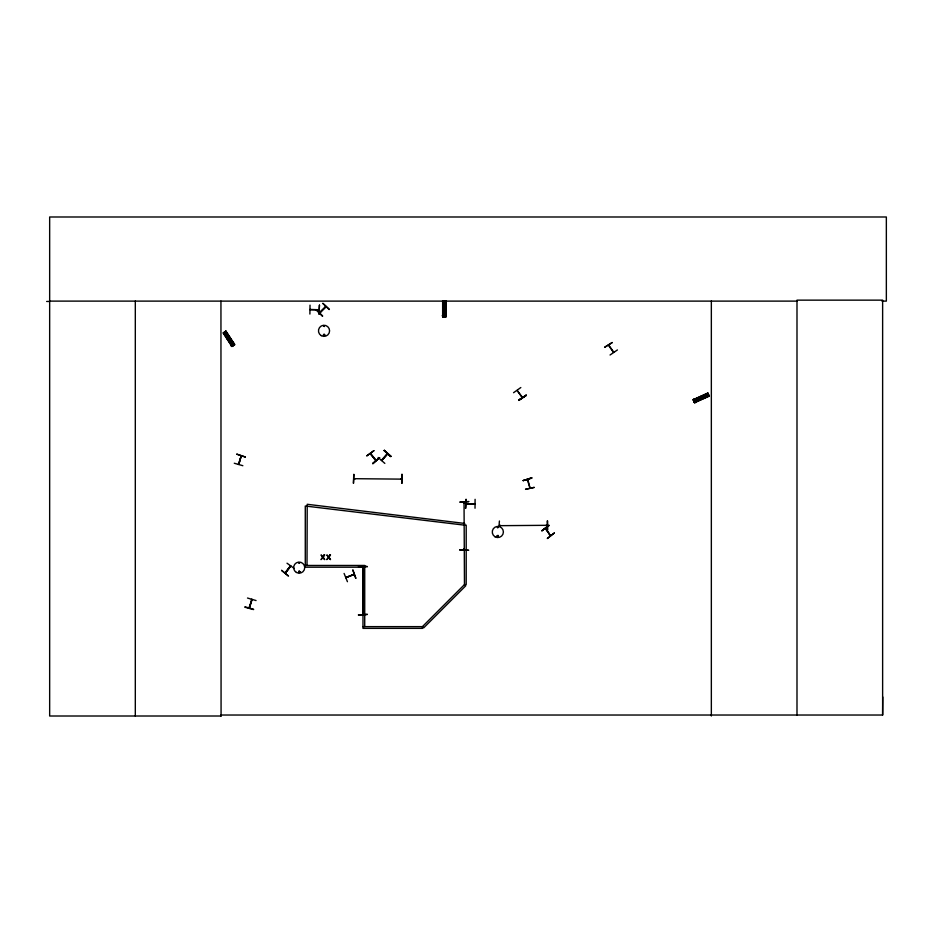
<?xml version="1.0" encoding="UTF-8"?>
<svg xmlns="http://www.w3.org/2000/svg" width="933" height="933" viewBox="0 0 933 933"><rect width="100%" height="100%" fill="white"/><g stroke="black" fill="none" stroke-linecap="round" stroke-linejoin="round"><path stroke-width="1.4" d="M881.988 301.114L886.35 301.114L886.35 216.992L49.659 216.992L49.659 716.008L221.074 716.008L220.958 715.028L882.63 715.028L882.758 696.986M238.44 464.202L241.181 456.097M240.901 456.762L240.702 455.969M249.204 607.896L249.473 606.951M251.618 599.313L251.35 600.269M345.735 577.41L354.155 574.425L345.851 577.702M364.721 567.194L305.278 567.194L305.278 506.013L464.471 525.151L464.681 523.436L307.214 504.286L307.004 565.456M363.065 566.704L363.065 567.696L362.75 566.704M362.75 614.439L362.75 613.459M464.459 502.141L464.098 503.074L464.086 502.094M464.086 549.829L464.086 548.837L464.401 549.829M323.424 334.982C325.022 333.163 324.311 336.801 323.518 335.122M324.859 335.215C323.436 331.845 322.771 337.874 324.836 334.982M298.712 562.879L299.61 563.24L298.805 562.786M299.703 571.941C298.572 569.62 298.642 573.982 299.703 571.661M300.018 572.022C298.525 568.92 298.07 574.157 299.878 572.197M496.974 536.16C499.213 533.279 498.304 539.274 497.056 535.95M498.35 536.288C497.511 533.968 496.869 538.178 498.432 536.16M249.146 607.791L252.015 599.418M376.162 460.261L375.731 459.701M363.1 567.567L363.065 566.798L362.715 614.322M464.039 502.269L464.471 584.594L465.695 585.831L423.664 627.862L422.427 626.638L362.984 626.638M464.039 549.024L464.086 549.735M381.434 460.307L382.075 459.549M386.95 454.429L387.253 453.555M517.185 390.472L522.165 397.645M522.445 397.33L517.15 390.495M613.774 352.207L608.689 345.023M234.288 463.234L242.848 465.707M238.871 464.331L241.134 456.027M241.239 455.922L238.755 464.389M244.924 607.208L253.519 609.587M249.228 607.815L251.968 599.476L249.508 607.989M256.062 600.56L247.502 598.03M354.097 574.296L345.98 577.62M497.406 527.11C498.175 529.279 498.304 525.489 497.452 527.577M370.308 453.683L370.926 454.534M290.664 566.191L285.533 573.014M464.436 549.712L464.482 549.024M547.204 525.629L546.271 525.256M310.024 309.441L318.934 309.756L310.141 309.791M320.567 312.17L319.518 312.648M325.185 306.969L326.049 306.642L319.739 312.858M527.343 479.655L530.002 488.029M281.661 570.343L288.507 576.058L281.579 570.436M287.014 563.205L294.222 568.465M290.653 566.098L285.346 573.107M319.576 312.45L325.757 306.409M324.369 326.538L323.599 325.944L324.416 326.41M401.482 479.13L354.108 478.687M400.677 478.734L401.575 478.734L400.724 478.676M401.552 479.072L400.77 478.734M474.92 503.96L466.138 504.053L474.92 503.867M547.204 525.314L499.493 525.676M381.842 460.47L387.638 453.881L381.714 460.517M378.168 457.485L384.839 463.409M381.492 460.237L387.195 453.625M290.455 565.795L285.078 572.874L290.723 565.993M326.107 306.619L319.926 312.8M322.421 316.252L316.147 309.919M375.847 460.645L370.389 453.706L375.731 460.494M373.853 450.639L366.669 455.945L373.923 450.744M372.64 463.374L379.556 457.73M513.558 392.711L520.824 387.533M518.76 400.117L526.305 395.335L518.725 400.059M518.795 400.164L526.095 395.032M518.981 400.432L526.282 395.3M612.2 342.539L604.631 347.274L612.211 342.551M610.054 354.995L617.413 349.945M548.896 525.326L541.863 530.83L548.872 525.291M541.793 530.725L549.082 525.594M545.467 528.475L550.435 535.705M550.33 535.554L545.688 528.171M226.019 331.11L223.139 332.988L231.897 346.505L234.766 344.639L225.961 331.145M224.223 334.236L226.719 332.614M224.818 335.157L227.314 333.536M225.704 336.521L228.2 334.912M226.486 337.746L228.982 336.125M227.372 339.122L229.88 337.501M231.186 345L233.682 343.391M231.022 345.665L234.358 343.507M231.092 345.758L234.416 343.612M363.065 614.439L363.054 613.541M693.196 399.674L707.855 393.003L709.29 396.128L694.584 402.718M693.289 399.895L707.949 393.213M693.382 400.082L708.042 393.411M693.452 400.245L708.1 393.539M693.534 400.42L708.182 393.714M693.616 400.595L708.287 393.959M693.72 400.805L694.094 401.633M694.21 401.89L708.858 395.172M694.28 402.041L708.963 395.417M694.35 402.193L709.045 395.592L694.455 402.426M694.514 402.543L709.185 395.907M344.09 573.433L347.438 581.702M355.741 578.273L352.791 569.841L355.846 578.227M523.226 480.542L531.822 478.174M525.582 489.335L534.282 487.388L525.547 489.219M354.727 479.13L354.108 479.084M497.697 535.635L498.35 536.02M353.899 474.43L353.455 483.352L353.77 474.43M354.015 478.734L354.913 478.722M474.909 503.622L466.267 504.042M475.025 508.24L475.095 499.318M499.412 521.011L499.015 526.119M547.181 521.011L547.356 529.932M499.552 525.314L500.356 525.314L499.645 525.676M547.111 525.244L546.306 525.629M459.782 549.98L468.704 550.295L459.782 549.864M364.815 566.191L367.369 566.669M358.447 566.704L367.369 566.553M46.65 301.464L49.659 301.452M49.659 301.114L796.992 301.114M442.872 302.397L445.846 302.397M442.872 303.482L445.846 303.482M310.024 305.138L309.896 314.059M442.872 305.114L445.846 305.114M442.872 306.572L445.846 306.572M442.872 308.205L445.846 308.205M442.872 315.214L445.846 315.214M442.382 315.681L446.347 315.681M442.382 315.797L446.347 315.797M464.471 525.151L466.197 525.151L466.197 584.594L464.471 584.594L422.427 626.638L422.427 628.364L362.984 628.364L362.984 567.194M305.278 565.456L364.721 565.456L364.721 626.638M613.471 352.417L608.491 345.28M550.412 535.565L545.455 528.533M529.979 487.936L527.833 479.562M239.116 463.468L238.428 464.401M245.029 606.858L253.613 609.272M362.727 567.579L362.75 566.798M384.291 450.394L391.044 456.225M384.081 450.651L390.834 456.47M329.407 309.278L322.783 303.295L329.127 309.558M316.38 309.686L322.69 315.995M370.634 453.508L376.104 460.307M225.821 331.238L234.58 344.755M225.634 331.355L234.381 344.883M225.471 331.46L234.288 344.953M225.308 331.565L234.09 345.082M225.145 331.681L233.903 345.198M233.705 345.327L232.947 345.816M224.013 332.416L232.76 345.956M223.85 332.533L232.574 346.073M223.628 332.673L232.434 346.155M223.523 332.743L232.282 346.26M223.36 332.848L232.06 346.4M706.456 393.889L707.692 396.595M705.465 394.332L706.701 397.05M703.983 395.009L705.208 397.726M702.654 395.615L703.879 398.321M701.161 396.28L702.397 398.997M694.782 399.184L696.006 401.89M694.152 398.927L695.796 402.531M694.047 398.974L695.68 402.589M693.184 399.651L694.619 402.776M547.636 521.011L547.683 529.932M401.761 474.43L401.82 483.341M882.63 715.028L882.63 300.146L796.992 300.146L796.992 715.028M711.343 301.114L711.343 716.008M446.079 300.741L446.067 316.847L442.65 316.87L442.65 300.753M446.009 300.741L445.846 316.847M445.822 300.741L445.694 316.847L445.612 300.741M445.298 300.741L445.438 316.847M443.688 300.753L443.688 316.87M443.676 300.753L443.618 316.87M443.455 300.753L443.432 316.87M443.222 300.753L443.303 316.87M443.105 300.753L443.035 316.87M442.72 300.753L442.848 316.87M220.946 301.114L221.074 716.008M135.308 301.114L135.308 716.008M227.535 337.489C228.468 339.962 229.401 335.612 227.535 337.489M443.723 307.214C444.528 309.744 445.682 305.441 443.723 307.214M701.908 397.073C702.467 399.662 704.03 395.487 701.908 397.073M236.83 454.173L245.297 457.007L236.83 454.173M324.054 554.925L322.911 556.779L321.069 554.925L322.515 557.281L321.022 559.637L322.865 557.759L324.731 559.637L323.261 557.246L324.731 554.925L324.054 554.925M329.839 554.925L328.696 556.779L326.853 554.925L328.311 557.281L326.807 559.637L328.649 557.759L330.515 559.637L329.046 557.246L330.515 554.925L329.839 554.925M384.326 450.359L390.764 456.552L384.326 450.359M379.521 457.683L372.873 463.666L379.521 457.683M554.295 533.011L547.274 538.528L554.284 533M531.717 477.824L523.238 480.612L531.717 477.824M402.135 474.419L401.691 483.341L402.088 474.419M466.057 499.377L465.614 508.298L466.057 499.377M468.693 501.604L459.782 502.117L468.693 501.569M367.369 614.415L358.459 614.964L367.369 614.415M319.436 305.138L319.004 314.059L319.436 305.138M445.053 316.847L445.111 300.741L445.041 316.847M495.05 536.813A5.575 5.575 0 0 0 503.4 531.985A5.575 5.575 0 0 0 495.05 527.157A5.575 5.575 0 0 0 495.05 536.813M321.244 335.635A5.563 5.563 0 0 0 329.594 330.818A5.563 5.563 0 0 0 321.244 326.002A5.563 5.563 0 0 0 321.244 335.635M296.402 572.442A5.563 5.563 0 0 0 304.741 567.626A5.563 5.563 0 0 0 296.402 562.809A5.563 5.563 0 0 0 296.402 572.442"/></g></svg>
